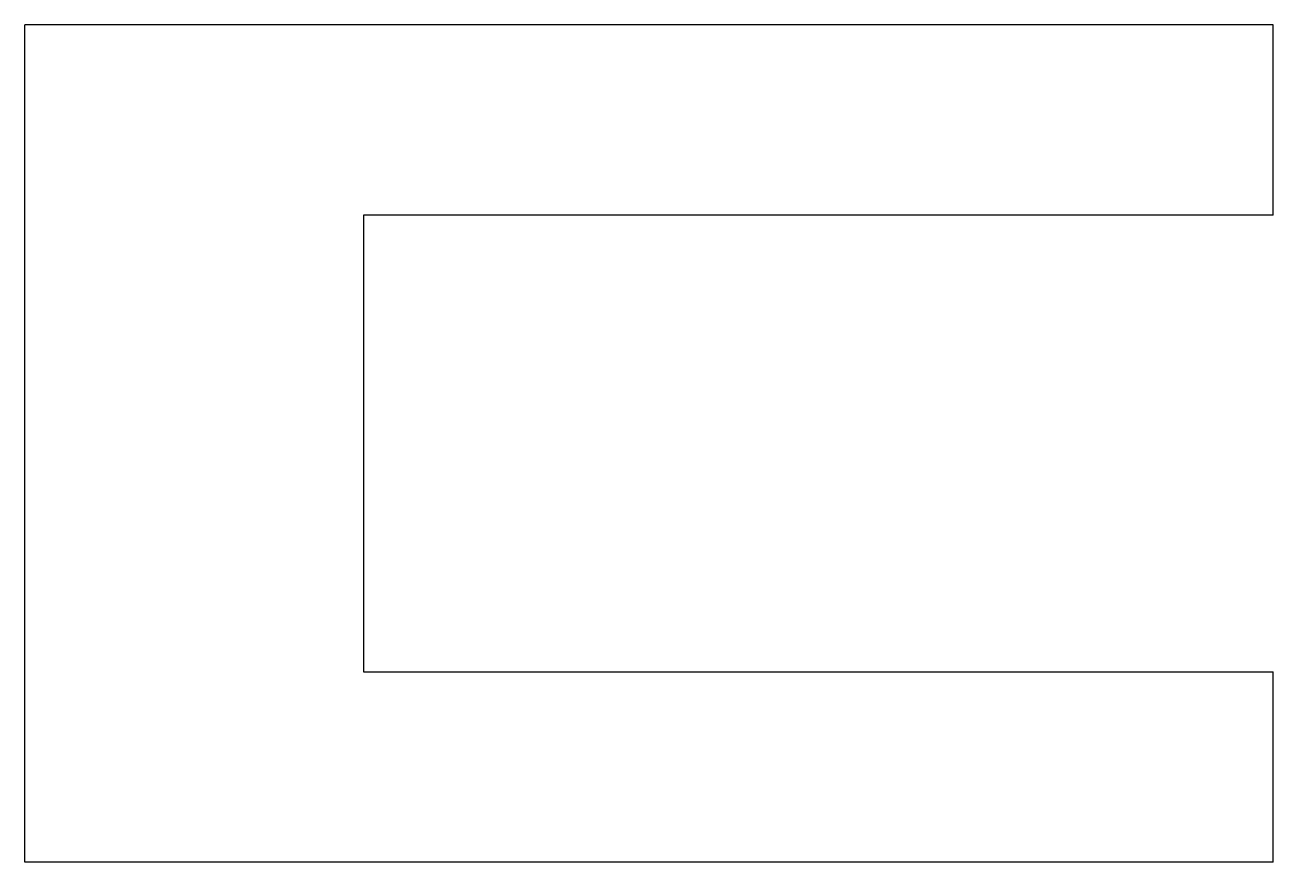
# Model space of a CAD drawing. Header units: metres. Extents: x -28.9 to 3.9, y -22 to 0.
import ezdxf

# ---------------------------------------------------------------- set-up
doc = ezdxf.new("R2010")
doc.units = ezdxf.units.M

msp = doc.modelspace()

# ---------------------------------------------------------------- linework, layer by layer
for points in [[(3.9, 0), (3.244, 0), (2.588, 0), (1.932, 0), (1.276, 0), (0.62, 0), (-0.036, 0), (-0.692, 0), (-1.348, 0), (-2.004, 0), (-2.66, 0), (-3.316, 0), (-3.972, 0), (-4.628, 0), (-5.284, 0), (-5.94, 0), (-6.596, 0), (-7.252, 0), (-7.908, 0), (-8.564, 0), (-9.22, 0), (-9.876, 0), (-10.532, 0), (-11.188, 0), (-11.844, 0), (-12.5, 0), (-13.156, 0), (-13.812, 0), (-14.468, 0), (-15.124, 0), (-15.78, 0), (-16.436, 0), (-17.092, 0), (-17.748, 0), (-18.404, 0), (-19.06, 0), (-19.716, 0), (-20.372, 0), (-21.028, 0), (-21.684, 0), (-22.34, 0), (-22.996, 0), (-23.652, 0), (-24.308, 0), (-24.964, 0), (-25.62, 0), (-26.276, 0), (-26.932, 0), (-27.588, 0), (-28.244, 0), (-28.9, 0)], [(-28.9, -22), (-28.9, -21.56), (-28.9, -21.12), (-28.9, -20.68), (-28.9, -20.24), (-28.9, -19.8), (-28.9, -19.36), (-28.9, -18.92), (-28.9, -18.48), (-28.9, -18.04), (-28.9, -17.6), (-28.9, -17.16), (-28.9, -16.72), (-28.9, -16.28), (-28.9, -15.84), (-28.9, -15.4), (-28.9, -14.96), (-28.9, -14.52), (-28.9, -14.08), (-28.9, -13.64), (-28.9, -13.2), (-28.9, -12.76), (-28.9, -12.32), (-28.9, -11.88), (-28.9, -11.44), (-28.9, -11), (-28.9, -10.56), (-28.9, -10.12), (-28.9, -9.68), (-28.9, -9.24), (-28.9, -8.8), (-28.9, -8.36), (-28.9, -7.92), (-28.9, -7.48), (-28.9, -7.04), (-28.9, -6.6), (-28.9, -6.16), (-28.9, -5.72), (-28.9, -5.28), (-28.9, -4.84), (-28.9, -4.4), (-28.9, -3.96), (-28.9, -3.52), (-28.9, -3.08), (-28.9, -2.64), (-28.9, -2.2), (-28.9, -1.76), (-28.9, -1.32), (-28.9, -0.88), (-28.9, -0.44), (-28.9, 0)], [(3.9, -5), (3.9, -4.9), (3.9, -4.8), (3.9, -4.7), (3.9, -4.6), (3.9, -4.5), (3.9, -4.4), (3.9, -4.3), (3.9, -4.2), (3.9, -4.1), (3.9, -4), (3.9, -3.9), (3.9, -3.8), (3.9, -3.7), (3.9, -3.6), (3.9, -3.5), (3.9, -3.4), (3.9, -3.3), (3.9, -3.2), (3.9, -3.1), (3.9, -3), (3.9, -2.9), (3.9, -2.8), (3.9, -2.7), (3.9, -2.6), (3.9, -2.5), (3.9, -2.4), (3.9, -2.3), (3.9, -2.2), (3.9, -2.1), (3.9, -2), (3.9, -1.9), (3.9, -1.8), (3.9, -1.7), (3.9, -1.6), (3.9, -1.5), (3.9, -1.4), (3.9, -1.3), (3.9, -1.2), (3.9, -1.1), (3.9, -1), (3.9, -0.9), (3.9, -0.8), (3.9, -0.7), (3.9, -0.6), (3.9, -0.5), (3.9, -0.4), (3.9, -0.3), (3.9, -0.2), (3.9, -0.1), (3.9, 0)], [(3.9, -5), (3.422, -5), (2.944, -5), (2.466, -5), (1.988, -5), (1.51, -5), (1.032, -5), (0.554, -5), (0.076, -5), (-0.402, -5), (-0.88, -5), (-1.358, -5), (-1.836, -5), (-2.314, -5), (-2.792, -5), (-3.27, -5), (-3.748, -5), (-4.226, -5), (-4.704, -5), (-5.182, -5), (-5.66, -5), (-6.138, -5), (-6.616, -5), (-7.094, -5), (-7.572, -5), (-8.05, -5), (-8.528, -5), (-9.006, -5), (-9.484, -5), (-9.962, -5), (-10.44, -5), (-10.918, -5), (-11.396, -5), (-11.874, -5), (-12.352, -5), (-12.83, -5), (-13.308, -5), (-13.786, -5), (-14.264, -5), (-14.742, -5), (-15.22, -5), (-15.698, -5), (-16.176, -5), (-16.654, -5), (-17.132, -5), (-17.61, -5), (-18.088, -5), (-18.566, -5), (-19.044, -5), (-19.522, -5), (-20, -5)], [(-20, -5), (-20, -5.24), (-20, -5.48), (-20, -5.72), (-20, -5.96), (-20, -6.2), (-20, -6.44), (-20, -6.68), (-20, -6.92), (-20, -7.16), (-20, -7.4), (-20, -7.64), (-20, -7.88), (-20, -8.12), (-20, -8.36), (-20, -8.6), (-20, -8.84), (-20, -9.08), (-20, -9.32), (-20, -9.56), (-20, -9.8), (-20, -10.04), (-20, -10.28), (-20, -10.52), (-20, -10.76), (-20, -11), (-20, -11.24), (-20, -11.48), (-20, -11.72), (-20, -11.96), (-20, -12.2), (-20, -12.44), (-20, -12.68), (-20, -12.92), (-20, -13.16), (-20, -13.4), (-20, -13.64), (-20, -13.88), (-20, -14.12), (-20, -14.36), (-20, -14.6), (-20, -14.84), (-20, -15.08), (-20, -15.32), (-20, -15.56), (-20, -15.8), (-20, -16.04), (-20, -16.28), (-20, -16.52), (-20, -16.76), (-20, -17)], [(-20, -17), (-19.522, -17), (-19.044, -17), (-18.566, -17), (-18.088, -17), (-17.61, -17), (-17.132, -17), (-16.654, -17), (-16.176, -17), (-15.698, -17), (-15.22, -17), (-14.742, -17), (-14.264, -17), (-13.786, -17), (-13.308, -17), (-12.83, -17), (-12.352, -17), (-11.874, -17), (-11.396, -17), (-10.918, -17), (-10.44, -17), (-9.962, -17), (-9.484, -17), (-9.006, -17), (-8.528, -17), (-8.05, -17), (-7.572, -17), (-7.094, -17), (-6.616, -17), (-6.138, -17), (-5.66, -17), (-5.182, -17), (-4.704, -17), (-4.226, -17), (-3.748, -17), (-3.27, -17), (-2.792, -17), (-2.314, -17), (-1.836, -17), (-1.358, -17), (-0.88, -17), (-0.402, -17), (0.076, -17), (0.554, -17), (1.032, -17), (1.51, -17), (1.988, -17), (2.466, -17), (2.944, -17), (3.422, -17), (3.9, -17)], [(3.9, -22), (3.9, -21.9), (3.9, -21.8), (3.9, -21.7), (3.9, -21.6), (3.9, -21.5), (3.9, -21.4), (3.9, -21.3), (3.9, -21.2), (3.9, -21.1), (3.9, -21), (3.9, -20.9), (3.9, -20.8), (3.9, -20.7), (3.9, -20.6), (3.9, -20.5), (3.9, -20.4), (3.9, -20.3), (3.9, -20.2), (3.9, -20.1), (3.9, -20), (3.9, -19.9), (3.9, -19.8), (3.9, -19.7), (3.9, -19.6), (3.9, -19.5), (3.9, -19.4), (3.9, -19.3), (3.9, -19.2), (3.9, -19.1), (3.9, -19), (3.9, -18.9), (3.9, -18.8), (3.9, -18.7), (3.9, -18.6), (3.9, -18.5), (3.9, -18.4), (3.9, -18.3), (3.9, -18.2), (3.9, -18.1), (3.9, -18), (3.9, -17.9), (3.9, -17.8), (3.9, -17.7), (3.9, -17.6), (3.9, -17.5), (3.9, -17.4), (3.9, -17.3), (3.9, -17.2), (3.9, -17.1), (3.9, -17)], [(3.9, -22), (3.244, -22), (2.588, -22), (1.932, -22), (1.276, -22), (0.62, -22), (-0.036, -22), (-0.692, -22), (-1.348, -22), (-2.004, -22), (-2.66, -22), (-3.316, -22), (-3.972, -22), (-4.628, -22), (-5.284, -22), (-5.94, -22), (-6.596, -22), (-7.252, -22), (-7.908, -22), (-8.564, -22), (-9.22, -22), (-9.876, -22), (-10.532, -22), (-11.188, -22), (-11.844, -22), (-12.5, -22), (-13.156, -22), (-13.812, -22), (-14.468, -22), (-15.124, -22), (-15.78, -22), (-16.436, -22), (-17.092, -22), (-17.748, -22), (-18.404, -22), (-19.06, -22), (-19.716, -22), (-20.372, -22), (-21.028, -22), (-21.684, -22), (-22.34, -22), (-22.996, -22), (-23.652, -22), (-24.308, -22), (-24.964, -22), (-25.62, -22), (-26.276, -22), (-26.932, -22), (-27.588, -22), (-28.244, -22), (-28.9, -22)]]:
    msp.add_lwpolyline(points)

doc.saveas('drawing.dxf')
